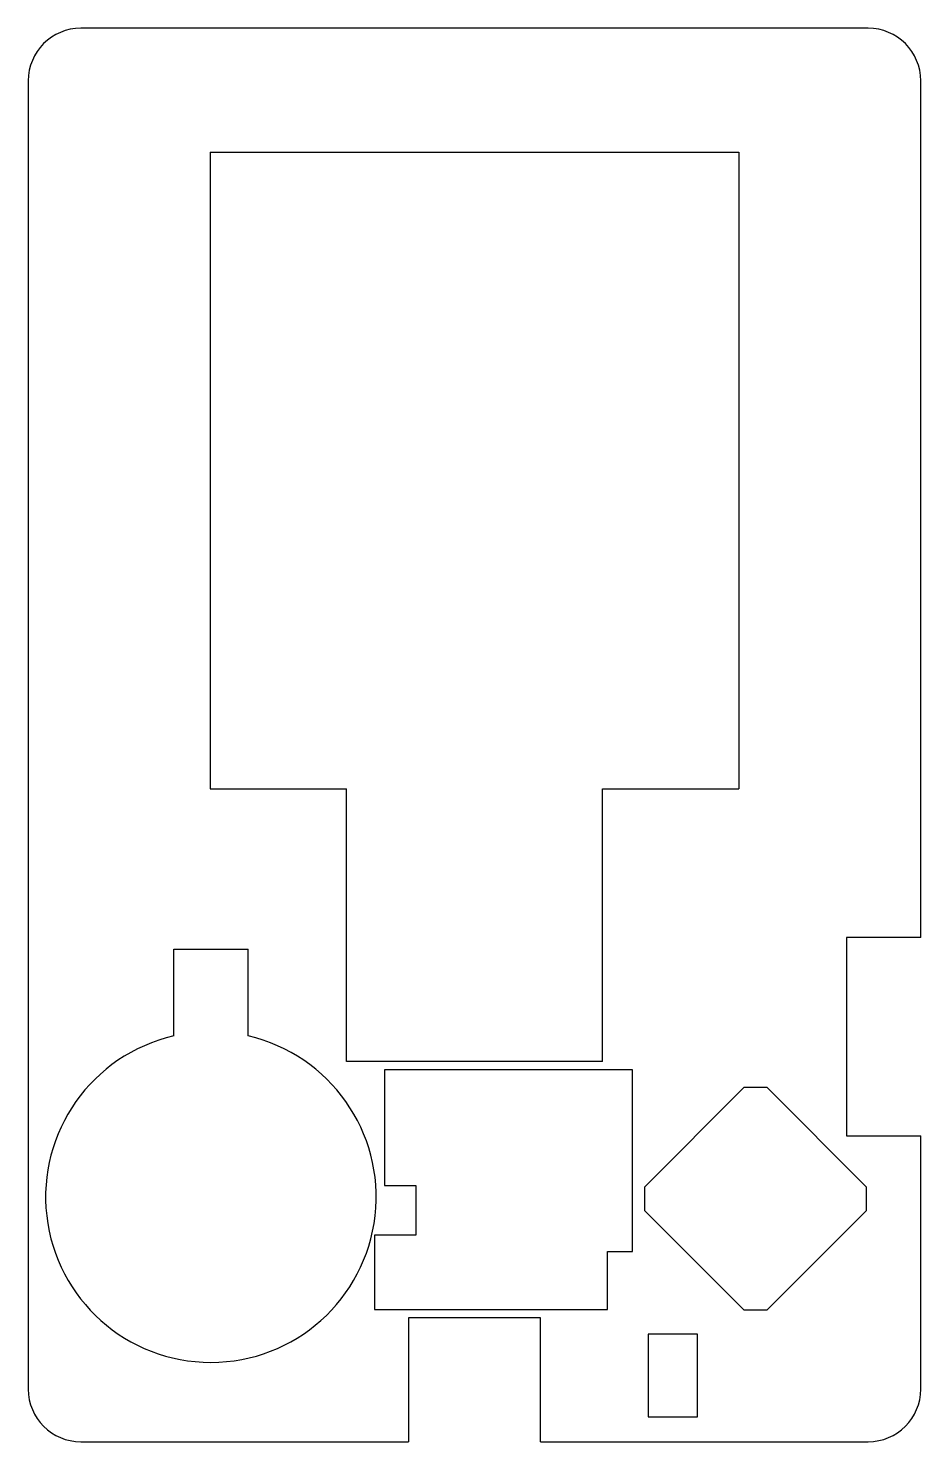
# Model space of a CAD drawing. Header units: millimetres. Extents: x 115.6 to 169.6, y 79.8 to 165.3.
import ezdxf

# ---------------------------------------------------------------- set-up
doc = ezdxf.new("R2010")
doc.units = ezdxf.units.MM

msp = doc.modelspace()

# ---------------------------------------------------------------- linework, layer by layer
at = {"color": 7, "linetype": 'Continuous', "lineweight": 25}
for p, q in [((166.403, 165.265), (118.763, 165.265)), ((115.583, 162.085), (115.583, 82.945)), ((169.583, 110.265), (169.583, 162.085)), ((126.583, 157.765), (126.583, 119.265)), ((126.583, 157.765), (158.583, 157.765)), ((158.583, 157.765), (158.583, 119.265)), ((126.583, 119.265), (134.833, 119.265)), ((134.833, 102.765), (134.833, 119.265)), ((150.333, 102.765), (150.333, 119.265)), ((150.333, 119.265), (158.583, 119.265)), ((124.383, 109.565), (128.883, 109.565)), ((124.383, 104.308), (124.383, 109.565)), ((128.883, 104.308), (128.883, 109.565)), ((165.083, 110.265), (165.083, 98.265)), ((169.583, 110.265), (165.083, 110.265)), ((150.333, 102.765), (134.833, 102.765)), ((152.133, 102.265), (137.133, 102.265)), ((137.133, 102.265), (137.133, 95.265)), ((152.133, 91.265), (152.133, 102.265)), ((158.876, 101.182), (152.865, 95.172)), ((160.29, 101.182), (158.876, 101.182)), ((166.3, 95.172), (160.29, 101.182)), ((165.083, 98.265), (169.583, 98.265)), ((169.583, 82.945), (169.583, 98.265)), ((137.133, 95.265), (139.033, 95.265)), ((139.033, 95.265), (139.033, 92.265)), ((152.865, 95.172), (152.865, 93.758)), ((166.3, 93.758), (166.3, 95.172)), ((152.865, 93.758), (158.876, 87.747)), ((160.29, 87.747), (166.3, 93.758)), ((139.033, 92.265), (136.533, 92.265)), ((136.533, 92.265), (136.533, 87.765)), ((150.633, 87.765), (150.633, 91.265)), ((150.633, 91.265), (152.133, 91.265)), ((136.533, 87.765), (150.633, 87.765)), ((146.583, 87.265), (138.583, 87.265)), ((138.583, 87.265), (138.583, 79.765)), ((146.583, 79.765), (146.583, 87.265)), ((158.876, 87.747), (160.29, 87.747)), ((156.083, 86.265), (153.083, 86.265)), ((153.083, 86.265), (153.083, 81.265)), ((156.083, 81.265), (156.083, 86.265)), ((153.083, 81.265), (156.083, 81.265)), ((118.763, 79.765), (138.583, 79.765)), ((146.583, 79.765), (166.403, 79.765))]:
    msp.add_line(p, q, dxfattribs=at)
for centre, radius, start, end in [((118.763, 162.085), 3.18, 90, 180), ((166.403, 162.085), 3.18, 0, 90), ((126.633, 94.565), 10, 103.00288, 76.99712), ((118.763, 82.945), 3.18, 180, 270), ((166.403, 82.945), 3.18, 270, 0)]:
    msp.add_arc(centre, radius, start, end, dxfattribs=at)

doc.saveas('drawing.dxf')
